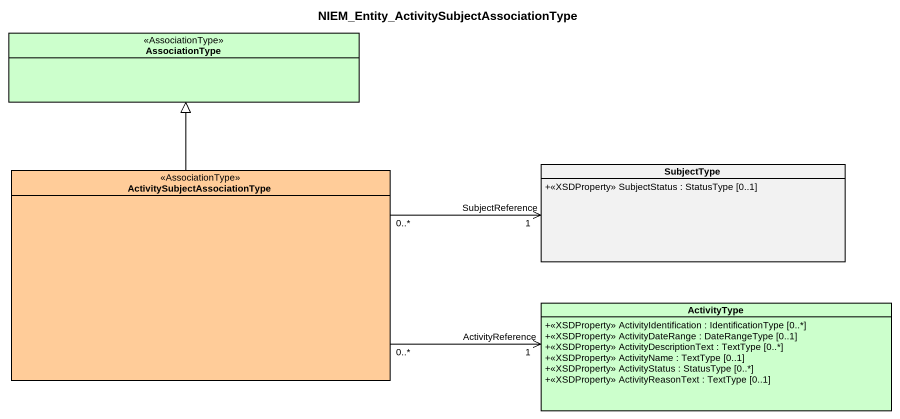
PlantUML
@startuml
title NIEM_Entity_ActivitySubjectAssociationType
hide circle
hide empty members
skinparam classAttributeIconSize 0
class AssociationType <<AssociationType>> #CCFFCC
class "ActivitySubjectAssociationType" as ActivitySubjectAssociationTy <<AssociationType>> #FFCC99
class SubjectType {
  +<<XSDProperty>> SubjectStatus : StatusType [0..1]
}
class ActivityType #CCFFCC {
  +<<XSDProperty>> ActivityIdentification : IdentificationType [0..*]
  +<<XSDProperty>> ActivityDateRange : DateRangeType [0..1]
  +<<XSDProperty>> ActivityDescriptionText : TextType [0..*]
  +<<XSDProperty>> ActivityName : TextType [0..1]
  +<<XSDProperty>> ActivityStatus : StatusType [0..*]
  +<<XSDProperty>> ActivityReasonText : TextType [0..1]
}
ActivitySubjectAssociationTy -up-|> AssociationType
ActivitySubjectAssociationTy "0..*" -right-> "SubjectReference\n1" SubjectType
ActivitySubjectAssociationTy "0..*" -right-> "ActivityReference\n1" ActivityType
@enduml
